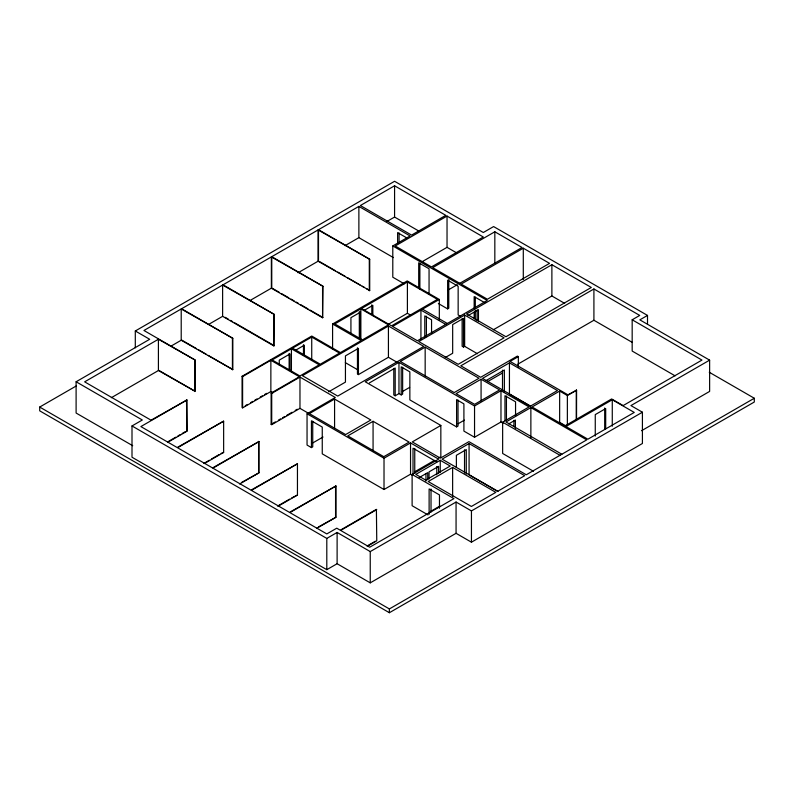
<?xml version="1.0" encoding="UTF-8"?>
<svg xmlns="http://www.w3.org/2000/svg" width="794" height="794" viewBox="0 0 794 794"><rect width="100%" height="100%" fill="white"/><g stroke="black" fill="none" stroke-linecap="round" stroke-linejoin="round"><path stroke-width="1.19" d="M135.298 347.822L135.298 330.979L394.578 181.28L483.308 232.513L493.6 226.568L647.507 315.426L647.507 323.843M170.561 346.382L181.211 340.239L232.811 369.587L232.811 338.313L181.211 308.965L143.942 330.483L195.155 360.049L195.155 391.323L158.413 370.53L111.368 397.685M208.941 324.23L222.618 316.33L273.831 345.896L274.248 314.384L222.618 285.056L181.598 308.747L232.811 338.313M249.882 300.589L271.359 288.192L322.572 317.759L322.969 286.257L271.359 256.919L223.035 284.818L274.248 314.384M279.23 292.271L271.766 287.964L271.766 256.69L318.086 229.942L369.716 259.271L369.716 290.544L318.086 261.216L298.078 272.769M318.503 260.978L318.503 229.704L358.878 206.39L410.091 235.957L392.792 245.942L392.792 277.215L404.196 283.795M394.578 185.776L360.367 205.537L411.57 235.103L445.791 215.343L394.578 185.776L394.578 217.05L419.123 231.223M132.707 445.712L76.105 413.039L76.105 381.765L149.679 339.286L135.298 330.979M709.25 372.247L754.3 398.251L754.3 402.022L389.378 612.72L39.7 410.835L39.7 407.054L76.194 385.993M195.155 360.049L158.413 339.256L84.64 381.845L151.049 420.185L186.937 399.978L186.937 431.251L167.653 442.377M345.072 245.634L358.878 237.664L393.427 257.613M387.095 221.377L394.578 217.05M447.032 216.067L395.204 245.991L431.47 266.923L483.308 236.999L447.032 216.067L447.032 247.341L421.654 261.99M641.562 430.715L709.628 391.412L709.628 360.139L630.922 405.585L642.415 412.215L642.415 443.489L471.447 542.193L456.064 533.31L370.242 582.856L337.113 563.73L326.8 569.685L132.002 457.225L132.002 425.951L142.315 419.996L76.105 381.765M186.937 399.978L140.866 426.577L177.171 447.538L223.64 421.157L223.64 452.431L204.346 463.567M272.977 392.772L270.863 391.551L242.607 407.868L242.071 407.55L242.071 376.277L311.764 336.041L340.418 352.586L361.25 340.566L332.587 324.012L332.587 349.271M332.587 324.012L407.223 280.927L439.32 299.457L439.32 319.903M242.071 376.277L242.607 376.594L270.863 360.278L299.388 376.753L271.131 393.06L271.131 424.333L271.717 424.671L299.973 408.364L308.538 413.307M291.418 348.794L272.124 359.94L299.904 375.979L319.208 364.833L291.418 348.794L291.418 371.652M311.734 337.063L292.51 348.169L320.29 364.208L339.514 353.112L311.734 337.063L311.734 359.92M360.863 308.886L334.79 323.932L362.421 339.882L388.484 324.835L360.863 308.886L360.863 338.959M407.401 282.009L361.518 308.509L391.551 325.848L437.444 299.358L407.401 282.009L407.401 313.283L388.554 324.17M459.468 283.468L522.055 247.49L494.831 231.779L432.68 267.657L459.905 283.379M360.347 339.227L360.347 312.241L350.928 317.669L350.928 333.619M364.089 310.434L372.843 305.382L372.843 315.069M295.348 350.392L304.33 345.201L304.33 354.739M168.239 441.533L175.752 437.196M177.906 435.956L180.049 434.715M182.203 433.474L185.419 431.608M245.277 405.704L247.41 404.464M250.616 402.618L252.75 401.387M254.884 400.146L257.028 398.916M260.233 397.069L262.367 395.829M264.501 394.598L266.635 393.367M447.687 290.267L457.324 284.699M223.64 421.157L177.558 447.756L212.534 467.944L258.973 441.553L258.973 472.827L239.679 483.963M271.131 393.06L271.717 393.397L299.973 377.09L335.306 397.486L307.05 413.793L307.05 445.067L311.437 447.598L312.737 446.853L312.737 421.286M388.425 326.016L302.405 375.681L337.738 396.087L423.758 346.412L388.425 326.016L388.425 357.29L358.441 374.599L357.449 374.034L357.449 347.792M523.296 248.204L461.145 284.093L487.397 299.249L549.547 263.36L523.296 248.204L523.296 279.478M439.32 299.457L392.583 326.443L417.406 340.775L487.228 300.469L392.792 245.942M438.348 303.516L447.637 308.886L448.779 308.221L448.779 279.557M271.131 424.333L275.32 421.912M278.456 420.105L280.55 418.895M282.644 417.684L284.738 416.483M286.833 415.272L292.063 412.255M295.199 410.438L297.293 409.228M203.959 463.339L209.318 460.252M211.462 459.011L218.965 454.684M221.109 453.443L223.64 452.431M328.647 391.809L345.44 382.113L345.44 355.871L358.441 348.368L358.441 374.599M464.659 315.069L418.766 341.559L458.188 364.317L504.071 337.827L464.659 315.069L464.659 346.343L477.442 353.727M551.88 264.71L466.525 313.987L505.947 336.745L591.302 287.468L551.88 264.71L551.88 295.983L493.342 329.778M467.855 315.734L478.445 309.63L478.445 321.61M258.973 441.553L212.891 468.162L251.003 490.156L297.452 463.775L297.452 495.049L278.168 506.185M334.582 399.064L309.362 413.624L345.628 434.566L370.848 420.006L334.582 399.064L334.582 427.936M425.167 347.147L400.335 361.478L454.198 392.573L479.02 378.242L425.167 347.147L425.167 376.019M533.439 471.249L502.642 453.463L502.642 422.19L529.072 406.935L500.974 390.717L474.544 405.972L398.965 362.342L365.26 381.795L440.839 425.435L440.839 456.709L438.725 457.93M369.428 382.897L395.194 368.019L395.194 395.789L393.794 394.985L393.794 368.426M445.255 357.548L452.669 353.261L452.669 324.597L463.488 318.344L463.488 347.018L464.659 346.343M241.465 482.514L258.973 472.827M312.508 443.082L323.019 437.018M395.194 395.789L398.965 393.616L401.218 394.916L402.647 394.082L402.647 367.265M402.409 391.561L409.644 387.383M675.118 375.85L632.173 351.057L632.173 319.784L639.726 315.426L593.912 288.976L460.798 365.826L480.668 377.299L517.4 356.079L518.343 356.625L518.343 367.443M297.452 463.775L251.38 490.374L289.492 512.378L335.941 485.997L335.941 517.271L316.647 528.407M373.071 421.296L347.782 435.896L383.81 456.699L409.108 442.099L373.071 421.296L373.071 451.369M518.343 356.625L510.046 361.409L567.938 394.826L576.583 390.201L576.543 419.093M481.075 379.224L456.074 393.655L474.604 404.344L499.595 389.914L481.075 379.224L481.075 400.871M509.44 362.848L482.534 378.381L530.531 406.091L557.438 390.559L509.44 362.848L509.44 394.122L530.769 406.439M486.166 380.505L504.369 369.994L504.369 392.127M487.635 381.606L502.662 372.932M517.698 364.257L593.912 320.25L632.262 342.393M277.791 505.967L289.572 499.158M291.716 497.927L297.452 495.049M335.941 485.997L289.87 512.596L326.81 533.925L336.755 528.189L340.269 530.213L376.396 509.351L376.763 540.843L367.205 546.361M307.05 413.793L384.018 458.237L410.538 442.923L438.635 459.15L412.116 474.455L412.116 505.728L428.055 514.929M440.839 425.435L412.275 441.921L440.372 458.148L468.926 441.653L526.293 474.772L586.746 439.866L530.868 407.6L505.967 421.981L561.844 454.247M458.158 423.728L464.411 420.115M647.507 315.426L639.835 319.853L709.628 360.139M401.218 394.916L401.218 366.868L409.853 371.86L409.853 399.898L456.59 426.884L458.019 426.05L458.019 400.057M318.424 526.948L335.941 517.271M311.437 447.598L311.437 420.82L322.255 427.063L322.255 453.85L384.018 489.511L410.538 474.197L412.195 475.159M414.389 471.973L434.487 460.371M456.59 426.884L456.59 399.65L463.904 403.878L463.904 431.102L474.544 437.246L500.974 421.991L502.969 423.142M576.583 390.201L567.363 395.531L559.651 391.075L532.099 406.985L564.911 425.931L611.648 398.945L623.141 405.585L701.965 360.079L632.173 319.784M440.253 460.282L415.818 474.385L425.773 480.132L450.208 466.028L440.253 460.282L440.253 472.301M469.075 443.568L442.099 459.14L497.729 491.258L524.695 475.685L469.075 443.568L469.075 474.842L497.957 491.516M508.686 423.917L515.405 420.036L515.405 428.492M419.163 477.581L427.728 472.629L427.728 479.765M132.002 425.951L326.8 538.411L337.113 532.456L370.242 551.582L456.064 502.036L471.447 510.919L642.415 412.215M376.763 509.569L340.636 530.432L369.716 547.215L453.94 498.602L412.116 474.455M452.63 467.418L428.194 481.531L471.388 506.463L495.823 492.359L452.63 467.418L452.63 496.29M612.273 399.749L565.914 426.517L587.888 439.201L634.257 412.433L612.273 399.749L612.273 426.209M367.9 545.538L375.334 541.24M430.318 511.574L439.876 506.056M39.7 407.054L389.378 608.938L754.3 398.251M551.88 295.983L564.663 303.368M447.032 247.341L456.639 252.879M406.727 237.872L397.615 232.622L397.615 243.341M484.757 302.722L474.167 296.609L474.167 308.608M318.503 229.704L369.716 259.271M460.282 316.181L458.148 314.95L458.148 286.277L447.637 280.213L447.637 308.886M422.537 309.154L447.359 323.486M445.752 324.409L420.929 310.077L420.929 338.949M319.575 261.593L335.574 270.833M337.708 272.064L345.172 276.372M347.306 277.602L360.109 284.996M362.243 286.227L364.377 287.458M366.51 288.688L369.716 290.544M407.401 313.283L410.617 315.149M463.488 347.018L462.128 346.234L462.128 318.761M566.39 426.249L559.651 422.348L559.651 391.075M271.766 256.69L322.969 286.257M360.347 312.241L359.315 311.645L359.315 338.631M281.364 293.502L288.827 297.819M290.961 299.05L294.167 300.896M296.301 302.127L298.435 303.358M300.569 304.588L308.032 308.906M310.166 310.136L322.969 317.531M502.642 422.19L559.998 455.309M388.425 357.29L396.99 362.233M345.33 362.64L358.064 369.994M225.168 317.322L228.374 319.168M230.508 320.399L232.642 321.63M234.776 322.87L274.248 345.658M436.76 461.929L413.019 448.223L413.019 474.445M181.598 340.021L196.535 348.635M198.669 349.876L206.132 354.184M208.266 355.414L232.811 369.587M158.879 370.381L194.083 390.708M186.937 431.251L186.501 399.719M605.693 428.859L605.693 408.582L595.262 414.597L595.262 436.075M604.691 407.997L604.691 429.465M593.912 288.976L593.912 320.25M576.265 390.023L576.265 420.095M567.363 395.531L567.363 425.594M530.868 407.6L530.868 437.673M515.554 416.116L515.554 401.824L504.974 395.72L504.974 420.721M513.926 420.393L513.926 426.428M506.433 396.057L506.433 419.877M502.503 370.143L502.503 389.814M500.974 390.717L500.974 421.991M494.831 231.779L494.831 263.042M477.085 310.037L477.085 320.826M475.308 297.154L475.308 307.943M475.308 310.345L475.308 319.942M474.544 405.972L474.544 437.246M474.167 312.201L474.167 318.205M471.447 510.919L471.447 542.193M466.267 474.018L466.267 449.593L456.381 455.299L456.381 467.517M464.53 449.821L464.53 473.026M456.064 502.036L456.064 533.31M439.469 508.22L439.469 494.92L429.117 488.945L429.117 514.333M438.576 473.502L438.576 466.366L429.058 471.864L429.058 478.99M436.779 466.525L436.779 474.842M431.559 333.053L431.559 319.813L424.79 315.903L424.79 337.569M431.023 489.044L431.023 512.021M429.058 294.485L429.058 268.769L418.706 262.794L418.706 287.279M426.398 316.181L426.398 336.636M425.941 473.978L425.941 481.104M419.877 263.34L419.877 289.056M414.756 448.412L414.756 473.442M410.538 442.923L410.538 474.197M399.094 232.95L399.094 242.488M398.965 362.342L398.965 393.616M389.378 608.938L389.378 612.72M384.018 458.237L384.018 489.511M371.81 304.787L371.81 314.474M370.242 551.582L370.242 582.856M369.289 259.509L369.289 290.783M358.878 206.39L358.878 237.664M337.113 532.456L337.113 563.73M335.564 485.779L335.564 517.053M326.8 538.411L326.8 569.685M322.572 286.485L322.572 317.759M318.086 229.942L318.086 261.216M303.457 344.695L303.457 355.424M299.973 377.09L299.973 408.364M290.009 369.855L290.009 353.926L279.27 360.129L279.27 365.032M289.125 353.419L289.125 370.58M273.831 314.623L273.831 345.896M271.717 393.397L271.717 424.671M271.359 256.919L271.359 288.192M270.863 360.278L270.863 391.551M258.606 441.345L258.606 472.619M242.607 376.594L242.607 407.868M232.424 338.532L232.424 369.806M222.618 285.056L222.618 316.33M194.788 360.258L194.788 391.531M181.211 308.965L181.211 340.239M158.413 339.256L158.413 370.53"/></g></svg>
